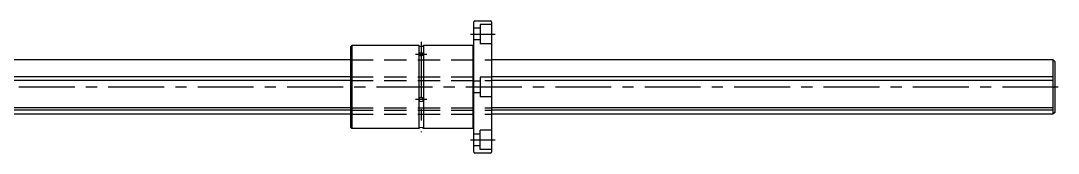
# Model space of a CAD drawing. Extents: x -128 to 1122, y -40 to 40.
# Drawn here: x 532 to 1122, y -38 to 38 of the extents above; entities that cross this region are included whole.
import ezdxf

# ---------------------------------------------------------------- set-up
doc = ezdxf.new("R2010")
doc.units = 0
doc.linetypes.add('CENTER', pattern=[50.8, 31.75, -6.35, 6.35, -6.35])
doc.linetypes.add('DASHED', pattern=[19.05, 12.7, -6.35])
doc.layers.get('0').update_dxf_attribs({"linetype": 'CONTINUOUS'})
doc.layers.add('CENTER', color=1, linetype='CENTER')

msp = doc.modelspace()

# ---------------------------------------------------------------- linework, layer by layer
at = {"color": 7, "linetype": 'CONTINUOUS'}
for p, q in [((789.83, -36.9), (789.83, 36.9)), ((790.43, 37.5), (799.23, 37.5)), ((799.83, 36.9), (799.83, -36.9)), ((719.83, 22.9), (720.43, 23.5)), ((719.83, -22.9), (719.83, 22.9)), ((720.43, 23.5), (720.43, -23.5)), ((758.53, 23.5), (720.43, 23.5)), ((758.53, 23.5), (758.53, -23.5)), ((761.13, 23.5), (761.13, -23.5)), ((789.23, 23.5), (761.13, 23.5)), ((789.23, 23.5), (789.23, -23.5)), ((789.83, 22.9), (789.23, 23.5)), ((789.83, -22.9), (789.83, 22.9)), ((719.83, 15.36), (519.83, 15.36)), ((1118.87, 15.36), (799.83, 15.36)), ((1118.83, 15.36), (1118.83, -15.4)), ((1118.87, 15.36), (1119.83, 14.4)), ((1119.83, 14.4), (1119.83, -14.4)), ((719.83, 5.82), (519.83, 5.82)), ((719.83, 3.67), (519.83, 3.67)), ((1118.83, 5.82), (799.83, 5.82)), ((1118.83, 3.67), (799.83, 3.67)), ((719.83, -11.76), (519.83, -11.76)), ((1118.83, -11.76), (799.83, -11.76)), ((719.83, -13.09), (519.83, -13.09)), ((719.83, -15.4), (519.83, -15.4)), ((1118.83, -13.09), (799.83, -13.09)), ((1118.83, -15.4), (799.83, -15.4)), ((1119.83, -14.4), (1118.83, -15.4)), ((720.43, -23.5), (719.83, -22.9)), ((758.53, -23.5), (720.43, -23.5)), ((789.23, -23.5), (761.13, -23.5)), ((789.23, -23.5), (789.83, -22.9)), ((799.23, -37.5), (790.43, -37.5))]:
    msp.add_line(p, q, dxfattribs=at)
at = {"color": 3, "linetype": 'DASHED'}
for p, q in [((799.83, 35.5), (793.33, 35.5)), ((793.33, 35.5), (793.33, 24.5)), ((793.33, 33.3), (789.83, 33.3)), ((793.33, 26.7), (789.83, 26.7)), ((799.83, 24.5), (793.33, 24.5)), ((719.83, 15.36), (799.83, 15.36)), ((719.83, 5.82), (799.83, 5.82)), ((719.83, 3.67), (799.83, 3.67)), ((793.33, 3.3), (789.83, 3.3)), ((799.83, 5.5), (793.33, 5.5)), ((793.33, 5.5), (793.33, -5.5)), ((793.33, -3.3), (789.83, -3.3)), ((799.83, -5.5), (793.33, -5.5)), ((719.83, -11.76), (799.83, -11.76)), ((719.83, -13.09), (799.83, -13.09)), ((719.83, -15.4), (799.83, -15.4)), ((793.33, -26.7), (789.83, -26.7)), ((793.33, -35.5), (793.33, -24.5)), ((799.83, -24.5), (793.33, -24.5)), ((793.33, -33.3), (789.83, -33.3)), ((799.83, -35.5), (793.33, -35.5))]:
    msp.add_line(p, q, dxfattribs=at)
at = {"color": 7, "linetype": 'CONTINUOUS'}
for centre, radius, start, end in [((790.43, 36.9), 0.6, 90, 180), ((799.23, 36.9), 0.6, 360, 90), ((759.83, 24.61), 1.71, 220.44972, 319.55028), ((759.24, 18.46), 0.666, 104.71237, 174.65893), ((759.35, 18.62), 0.771, 187.15048, 237.02588), ((759.83, 19.81), 2.04, 243.70418, 296.29582), ((759.83, 16.89), 2.35, 71.21182, 108.78818), ((760.42, 18.46), 0.666, 5.34107, 75.28763), ((760.31, 18.62), 0.771, 302.97412, 352.84952), ((759.83, -7.11), 1.23, 47.51522, 132.48478), ((759.86, -7.15), 1.28, 132.32995, 176.69917), ((759.96, -6.89), 1.39, 187.60677, 235.20608), ((759.83, -7.14), 1.11, 233.13603, 306.86397), ((759.7, -6.89), 1.39, 304.79392, 352.39323), ((759.8, -7.15), 1.28, 3.30083, 47.67005), ((759.83, -24.61), 1.71, 40.44972, 139.55028), ((790.43, -36.9), 0.6, 180, 270), ((799.23, -36.9), 0.6, 270, 360)]:
    msp.add_arc(centre, radius, start, end, dxfattribs=at)
at = {"layer": 'CENTER', "color": 1, "linetype": 'CENTER'}
for p, q in [((787.83, 30), (801.83, 30)), ((759.83, 25.5), (759.83, -25.5)), ((756.58, 18.53), (763.08, 18.53)), ((1121.83, 0), (117.83, 0)), ((763.08, -7.08), (756.58, -7.08)), ((787.83, -30), (801.83, -30))]:
    msp.add_line(p, q, dxfattribs=at)

doc.saveas('drawing.dxf')
